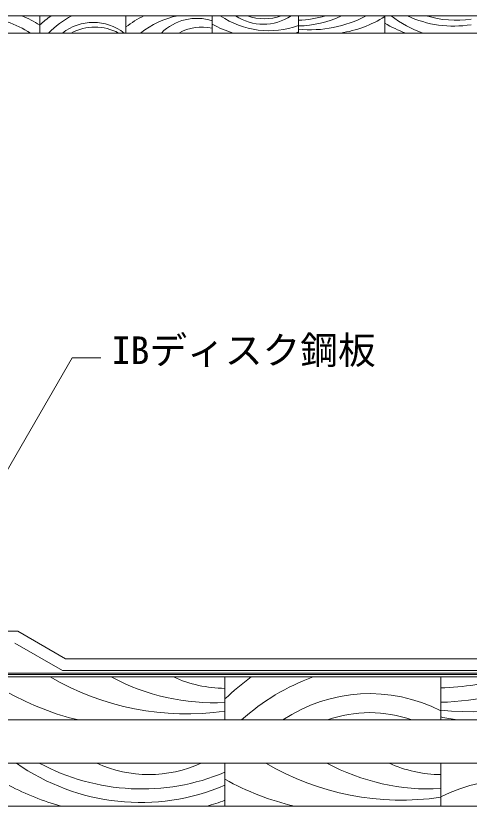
# Model space of a CAD drawing. Units: millimetres, scale not verified. Extents: x -840 to 840, y -594 to 594.
# Drawn here: x -352 to -162.9, y -340 to -9.9 of the extents above; entities that cross this region are included whole.
import ezdxf
from ezdxf.enums import TextEntityAlignment as Align

# ---------------------------------------------------------------- set-up
doc = ezdxf.new("R2010")
doc.units = ezdxf.units.MM
doc.header["$LTSCALE"] = 2
for name, color, linetype, lineweight in [('0-0_文字', 5, 'Continuous', 9), ('0-1_寸法線', 7, 'Continuous', 9), ('0-2_野地板', 2, 'Continuous', 9), ('0-3_GCシート', 4, 'Continuous', 9), ('0-4_IBｼｰﾄ', 7, 'Continuous', 9)]:
    doc.layers.add(name, color=color, linetype=linetype, lineweight=lineweight)
doc.styles.add('ＭＳ ゴシック', font='')
doc.styles.get('ＭＳ ゴシック').set_extended_font_data('MS Gothic')

msp = doc.modelspace()

# ---------------------------------------------------------------- linework, layer by layer
at = {"layer": '0-1_寸法線'}
msp.add_lwpolyline([(-401.365, -278.855), (-328.54, -152.717), (-316.54, -152.717)], dxfattribs=at)
at = {"layer": '0-2_野地板'}
for p, q in [((-682.065, -9.885), (377.935, -9.885)), ((-342.065, -17.085), (-342.065, -9.885)), ((-306.065, -17.085), (-306.065, -9.885)), ((-270.065, -17.085), (-270.065, -9.885)), ((-234.065, -17.085), (-234.065, -9.885)), ((-198.065, -17.085), (-198.065, -9.885)), ((-682.065, -17.085), (377.935, -17.085)), ((-624.753, -285.955), (455.247, -285.955)), ((-264.753, -303.955), (-264.753, -285.955)), ((-174.753, -303.955), (-174.753, -285.955)), ((-624.753, -303.955), (455.247, -303.955)), ((-624.753, -321.955), (455.247, -321.955)), ((-264.753, -339.955), (-264.753, -321.955)), ((-174.753, -339.955), (-174.753, -321.955)), ((-624.753, -339.955), (455.247, -339.955))]:
    msp.add_line(p, q, dxfattribs=at)
for centre, radius, start, end in [((-371.919, -58.073), 48.534, 57.62223, 83.16176), ((-368.379, -54.591), 48.534, 57.16794, 67.09344), ((-309.458, -49.663), 48.534, 124.95581, 132.21023), ((-312.338, -41.949), 36, 117.04085, 136.31583), ((-278.602, -49.931), 44.8, 116.63485, 127.80869), ((-277.45, -45.188), 36, 101.29399, 128.68123), ((-246.494, 19.903), 36, 235.83617, 290.19721), ((-248.743, 7.395), 20.8, 236.17778, 303.82222), ((-248.312, 9.686), 20.8, 250.20542, 289.79458), ((-235.169, 30.659), 42.4, 271.49186, 287.01457), ((-235.169, 30.659), 44.8, 271.41193, 295.17621), ((-228.943, 32.829), 48.534, 263.94203, 298.34636), ((-165.882, 28.641), 48.534, 232.54147, 250.41484), ((-169.442, 30.602), 44.8, 244.65194, 279.47741), ((-168.369, 30.659), 42.4, 252.98543, 278.55024), ((-319.706, -33.422), 20.8, 51.7608, 128.2392), ((-276.539, -31.737), 20.8, 71.86652, 135.2147), ((-223.898, 30.884), 48.534, 278.75178, 302.15906), ((-173.082, 28.641), 48.534, 239.01881, 250.41484), ((-319.018, -35.401), 20.8, 61.71437, 118.28563), ((-274.218, -35.401), 20.8, 78.48403, 118.28563), ((-248.319, 25.795), 44.8, 240.96122, 253.16497), ((-248.319, 25.795), 44.8, 286.83503, 288.55229), ((-280.953, -189.423), 112, 239.52957, 278.31652), ((-269.479, -206.76), 90, 241.63486, 273.00998), ((-264.486, -238.747), 52, 245.20901, 269.70606), ((-187.173, -375.955), 112, 126.52749, 133.84262), ((-197.246, -370.539), 90, 109.9777, 132.28343), ((-177.513, -184.594), 106, 271.49186, 287.01457), ((-177.513, -184.594), 112, 271.41193, 295.17621), ((-161.948, -179.169), 121.334, 263.94203, 298.34636), ((-300.18, -194.928), 112, 240.83952, 256.76739), ((-204.381, -357.955), 65, 62.8829, 123.82216), ((-204.381, -352.889), 52, 70.22612, 109.77388), ((-149.336, -184.033), 121.334, 257.90805, 261.24822), ((-299.988, -248.377), 90, 234.8384, 293.04803), ((-299.479, -242.76), 90, 241.63486, 292.6961), ((-296.486, -274.747), 52, 245.20901, 294.79099), ((-190.953, -225.423), 112, 239.52957, 278.31652), ((-179.479, -242.76), 90, 241.63486, 273.00998), ((-174.486, -274.747), 52, 245.20901, 269.70606), ((-210.18, -230.928), 112, 240.83952, 256.76739), ((-145.125, -393.955), 65, 56.17784, 117.1171), ((-302.751, -232.15), 112, 242.33463, 254.26776), ((-302.751, -232.15), 112, 285.73224, 289.83207)]:
    msp.add_arc(centre, radius, start, end, dxfattribs=at)
at = {"layer": '0-3_GCシート'}
for p, q in [((-624.753, -284.355), (455.247, -284.355)), ((-624.753, -284.955), (455.247, -284.955))]:
    msp.add_line(p, q, dxfattribs=at)
at = {"layer": '0-4_IBｼｰﾄ'}
for p, q in [((-351.163, -266.855), (-409.003, -266.855)), ((-351.163, -266.855), (-331.245, -278.355)), ((-352.503, -271.855), (-332.584, -283.355)), ((-331.245, -278.355), (455.247, -278.355)), ((-332.584, -283.355), (455.247, -283.355))]:
    msp.add_line(p, q, dxfattribs=at)

# ---------------------------------------------------------------- texts
at = {"layer": '0-0_文字', "color": 7, "style": 'ＭＳ ゴシック'}
msp.add_text('IBディスク鋼板', height=11.54, dxfattribs=at).set_placement((-312, -158.776), align=Align.BOTTOM_LEFT)

doc.saveas('drawing.dxf')
